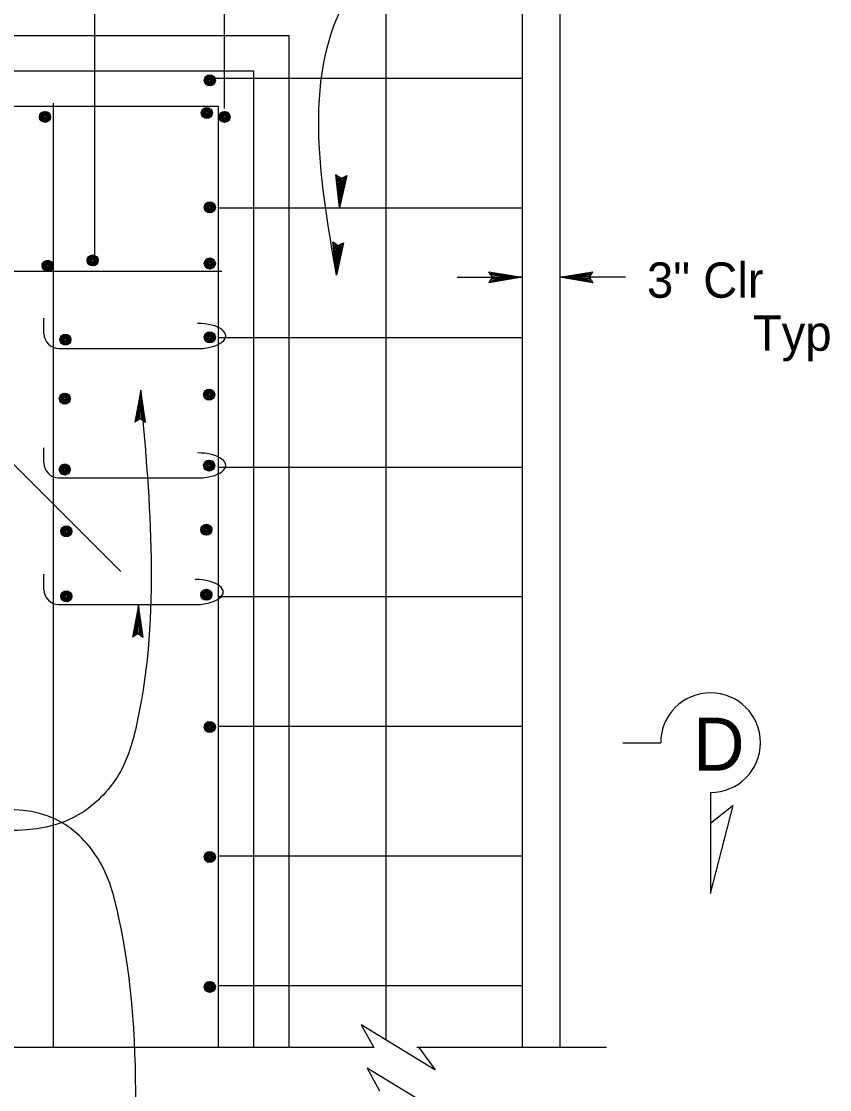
# Model space of a CAD drawing. Extents: x 0 to 2.83, y 0 to 1.83.
# Drawn here: x 1.0873 to 1.3563, y 0.7762 to 1.1318 of the extents above; entities that cross this region are included whole.
import ezdxf

# ---------------------------------------------------------------- set-up
doc = ezdxf.new("R2010")
doc.units = 0
for name, color, linetype in [('14 Ramp Anno', 7, 'Continuous'), ('212 Leaders and Dim Lines', 7, 'Continuous'), ('216 Rebar', 7, 'Continuous'), ('217 Rebar', 7, 'Continuous'), ('240 Concrete', 7, 'Continuous')]:
    doc.layers.add(name, color=color, linetype=linetype)

msp = doc.modelspace()

# ---------------------------------------------------------------- linework, layer by layer
at = {"layer": '14 Ramp Anno'}
msp.add_line((1.28742, 0.89167), (1.30005, 0.89167), dxfattribs=at)
msp.add_lwpolyline([(1.31665, 0.87507), (1.31665, 0.84144), (1.32414, 0.8708), (1.31665, 0.86473)], dxfattribs=at)
msp.add_lwpolyline([(1.31665, 0.84144), (1.32414, 0.8708), (1.31665, 0.86473)], close=True, dxfattribs=at)
msp.add_arc((1.31665, 0.89167), 0.0166, 270, 180, dxfattribs=at)
at = {"layer": '212 Leaders and Dim Lines'}
for p, q in [((1.19288, 1.08006), (1.19201, 1.08067)), ((1.19321, 1.06969), (1.19201, 1.08067)), ((1.19321, 1.06969), (1.19245, 1.08037)), ((1.19288, 1.08006), (1.19321, 1.06969)), ((1.19376, 1.07945), (1.19288, 1.08006)), ((1.19564, 1.08047), (1.19321, 1.06969)), ((1.19517, 1.08021), (1.19321, 1.06969)), ((1.19321, 1.06969), (1.1947, 1.07996)), ((1.19332, 1.07976), (1.19321, 1.06969)), ((1.19321, 1.06969), (1.19423, 1.07971)), ((1.19376, 1.07945), (1.19321, 1.06969)), ((1.1947, 1.07996), (1.19376, 1.07945)), ((1.1947, 1.07996), (1.19564, 1.08047)), ((1.19181, 1.05768), (1.19093, 1.05829)), ((1.19213, 1.04731), (1.19093, 1.05829)), ((1.19213, 1.04731), (1.19137, 1.05799)), ((1.19181, 1.05768), (1.19213, 1.04731)), ((1.19268, 1.05707), (1.19181, 1.05768)), ((1.19456, 1.05809), (1.19213, 1.04731)), ((1.19409, 1.05783), (1.19213, 1.04731)), ((1.19213, 1.04731), (1.19362, 1.05758)), ((1.19224, 1.05738), (1.19213, 1.04731)), ((1.19213, 1.04731), (1.19315, 1.05732)), ((1.19268, 1.05707), (1.19213, 1.04731)), ((1.19362, 1.05758), (1.19268, 1.05707)), ((1.19362, 1.05758), (1.19456, 1.05809)), ((1.23236, 1.0466), (1.25391, 1.0466)), ((1.24348, 1.04752), (1.24292, 1.04844)), ((1.24292, 1.04844), (1.25391, 1.0466)), ((1.25391, 1.0466), (1.24292, 1.04477)), ((1.24348, 1.04569), (1.24292, 1.04477)), ((1.2432, 1.04798), (1.25391, 1.0466)), ((1.25391, 1.0466), (1.2432, 1.04523)), ((1.25391, 1.0466), (1.24348, 1.04752)), ((1.24348, 1.04752), (1.24405, 1.0466)), ((1.24348, 1.04569), (1.25391, 1.0466)), ((1.24405, 1.0466), (1.24348, 1.04569)), ((1.25391, 1.0466), (1.24376, 1.04706)), ((1.24376, 1.04615), (1.25391, 1.0466)), ((1.24405, 1.0466), (1.25391, 1.0466)), ((1.26651, 1.0466), (1.27751, 1.04844)), ((1.26651, 1.0466), (1.27723, 1.04798)), ((1.27694, 1.04752), (1.26651, 1.0466)), ((1.27666, 1.04706), (1.26651, 1.0466)), ((1.28836, 1.0466), (1.26651, 1.0466)), ((1.27638, 1.0466), (1.26651, 1.0466)), ((1.27751, 1.04477), (1.26651, 1.0466)), ((1.26651, 1.0466), (1.27694, 1.04569)), ((1.27723, 1.04523), (1.26651, 1.0466)), ((1.26651, 1.0466), (1.27666, 1.04615)), ((1.27638, 1.0466), (1.27694, 1.04752)), ((1.27694, 1.04569), (1.27638, 1.0466)), ((1.27694, 1.04752), (1.27751, 1.04844)), ((1.27694, 1.04569), (1.27751, 1.04477)), ((1.1271, 1.00899), (1.12508, 0.99841)), ((1.1271, 1.00899), (1.12553, 0.99868)), ((1.12598, 0.99894), (1.1271, 1.00899)), ((1.12643, 0.9992), (1.1271, 1.00899)), ((1.12688, 0.99946), (1.1271, 1.00899)), ((1.12863, 0.99833), (1.1271, 1.00899)), ((1.1271, 1.00899), (1.12775, 0.9989)), ((1.12819, 0.99862), (1.1271, 1.00899)), ((1.1271, 1.00899), (1.12732, 0.99918)), ((1.12688, 0.99946), (1.12598, 0.99894)), ((1.12775, 0.9989), (1.12688, 0.99946)), ((1.12598, 0.99894), (1.12508, 0.99841)), ((1.12775, 0.9989), (1.12863, 0.99833)), ((1.12633, 0.9374), (1.12431, 0.92682)), ((1.12633, 0.9374), (1.12476, 0.92708)), ((1.12521, 0.92735), (1.12633, 0.9374)), ((1.12566, 0.92761), (1.12633, 0.9374)), ((1.12611, 0.92787), (1.12633, 0.9374)), ((1.12786, 0.92674), (1.12633, 0.9374)), ((1.12633, 0.9374), (1.12699, 0.92731)), ((1.12742, 0.92702), (1.12633, 0.9374)), ((1.12633, 0.9374), (1.12655, 0.92759)), ((1.12521, 0.92735), (1.12431, 0.92682)), ((1.12611, 0.92787), (1.12521, 0.92735)), ((1.12699, 0.92731), (1.12611, 0.92787)), ((1.12699, 0.92731), (1.12786, 0.92674))]:
    msp.add_line(p, q, dxfattribs=at)
for points in [[(1.19213, 1.04731), (1.19667, 1.14149), (1.24401, 1.17573), (1.25391, 1.17701)], [(1.127, 1.00757), (1.12601, 0.89923), (1.12028, 0.88206), (1.1072, 0.86815), (1.05493, 0.86616)], [(1.12076, 0.69955), (1.11967, 0.83394), (1.11395, 0.85112), (1.10086, 0.86502), (1.05522, 0.86515)]]:
    msp.add_spline(points, degree=3, dxfattribs=at)
at = {"layer": '216 Rebar'}
for p, q in [((1.15188, 1.11283), (1.25391, 1.11283)), ((1.15279, 1.06969), (1.25391, 1.06969)), ((1.09485, 1.0279), (1.09485, 1.03297)), ((1.15279, 1.02656), (1.25391, 1.02656)), ((1.09985, 1.0229), (1.14774, 1.0229)), ((1.09485, 0.98479), (1.09485, 0.98986)), ((1.15279, 0.98342), (1.25391, 0.98342)), ((1.09985, 0.97979), (1.14774, 0.97979)), ((1.09485, 0.94265), (1.09485, 0.94772)), ((1.15279, 0.94028), (1.25391, 0.94028)), ((1.09985, 0.93765), (1.14693, 0.93765)), ((1.15279, 0.89714), (1.25391, 0.89714)), ((1.15279, 0.854), (1.25391, 0.854)), ((1.15279, 0.81087), (1.25391, 0.81087))]:
    msp.add_line(p, q, dxfattribs=at)
for centre, radius in [((1.15003, 1.11213), 0.00184), ((1.15003, 1.11213), 0.00175), ((1.15003, 1.11213), 0.00166), ((1.15003, 1.11213), 0.00157), ((1.15003, 1.11213), 0.00147), ((1.15003, 1.11213), 0.00138), ((1.15003, 1.11213), 0.00129), ((1.15003, 1.11213), 0.0012), ((1.15003, 1.11213), 0.00111), ((1.15003, 1.11213), 0.00101), ((1.15003, 1.11213), 0.000921), ((1.15003, 1.11213), 0.000829), ((1.15003, 1.11213), 0.000737), ((1.15003, 1.11213), 0.000645), ((1.15003, 1.11213), 0.000553), ((1.15003, 1.11213), 0.000461), ((1.15003, 1.11213), 0.000368), ((1.14904, 1.1013), 0.00184), ((1.14904, 1.1013), 0.00175), ((1.14904, 1.1013), 0.00166), ((1.14904, 1.1013), 0.00157), ((1.14904, 1.1013), 0.00147), ((1.14904, 1.1013), 0.00138), ((1.14904, 1.1013), 0.00129), ((1.14904, 1.1013), 0.0012), ((1.14904, 1.1013), 0.00111), ((1.09522, 1.09999), 0.00184), ((1.09522, 1.09999), 0.00175), ((1.09522, 1.09999), 0.00166), ((1.09522, 1.09999), 0.00157), ((1.09522, 1.09999), 0.00147), ((1.09522, 1.09999), 0.00138), ((1.09522, 1.09999), 0.00129), ((1.09522, 1.09999), 0.0012), ((1.09522, 1.09999), 0.00111), ((1.09522, 1.09999), 0.00101), ((1.09522, 1.09999), 0.000921), ((1.09522, 1.09999), 0.000829), ((1.09522, 1.09999), 0.000737), ((1.09522, 1.09999), 0.000645), ((1.09522, 1.09999), 0.000553), ((1.09522, 1.09999), 0.000461), ((1.09522, 1.09999), 0.000368), ((1.14904, 1.1013), 0.00101), ((1.14904, 1.1013), 0.000921), ((1.14904, 1.1013), 0.000829), ((1.14904, 1.1013), 0.000737), ((1.14904, 1.1013), 0.000645), ((1.14904, 1.1013), 0.000553), ((1.14904, 1.1013), 0.000461), ((1.14904, 1.1013), 0.000368), ((1.15494, 1.09999), 0.00184), ((1.15494, 1.09999), 0.00175), ((1.15494, 1.09999), 0.00166), ((1.15494, 1.09999), 0.00157), ((1.15494, 1.09999), 0.00147), ((1.15494, 1.09999), 0.00138), ((1.15494, 1.09999), 0.00129), ((1.15494, 1.09999), 0.0012), ((1.15494, 1.09999), 0.00111), ((1.15494, 1.09999), 0.00101), ((1.15494, 1.09999), 0.000921), ((1.15494, 1.09999), 0.000829), ((1.15494, 1.09999), 0.000737), ((1.15494, 1.09999), 0.000645), ((1.15494, 1.09999), 0.000553), ((1.15494, 1.09999), 0.000461), ((1.15494, 1.09999), 0.000368), ((1.15003, 1.06986), 0.00184), ((1.15003, 1.06986), 0.00175), ((1.15003, 1.06986), 0.00166), ((1.15003, 1.06986), 0.00157), ((1.15003, 1.06986), 0.00147), ((1.15003, 1.06986), 0.00138), ((1.15003, 1.06986), 0.00129), ((1.15003, 1.06986), 0.0012), ((1.15003, 1.06986), 0.00111), ((1.15003, 1.06986), 0.00101), ((1.15003, 1.06986), 0.000921), ((1.15003, 1.06986), 0.000829), ((1.15003, 1.06986), 0.000737), ((1.15003, 1.06986), 0.000645), ((1.15003, 1.06986), 0.000553), ((1.15003, 1.06986), 0.000461), ((1.15003, 1.06986), 0.000368), ((1.11107, 1.0522), 0.00184), ((1.11107, 1.0522), 0.00175), ((1.11107, 1.0522), 0.00166), ((1.11107, 1.0522), 0.00157), ((1.11107, 1.0522), 0.00147), ((1.11107, 1.0522), 0.00138), ((1.11107, 1.0522), 0.00129), ((1.11107, 1.0522), 0.0012), ((1.11107, 1.0522), 0.00111), ((1.11107, 1.0522), 0.00101), ((1.11107, 1.0522), 0.000921), ((1.11107, 1.0522), 0.000829), ((1.11107, 1.0522), 0.000737), ((1.11107, 1.0522), 0.000645), ((1.11107, 1.0522), 0.000553), ((1.11107, 1.0522), 0.000461), ((1.15003, 1.05118), 0.00184), ((1.15003, 1.05118), 0.00175), ((1.15003, 1.05118), 0.00166), ((1.15003, 1.05118), 0.00157), ((1.15003, 1.05118), 0.00147), ((1.0961, 1.05042), 0.00184), ((1.0961, 1.05042), 0.00175), ((1.0961, 1.05042), 0.00166), ((1.0961, 1.05042), 0.00157), ((1.0961, 1.05042), 0.00147), ((1.0961, 1.05042), 0.00138), ((1.0961, 1.05042), 0.00129), ((1.0961, 1.05042), 0.0012), ((1.0961, 1.05042), 0.00111), ((1.0961, 1.05042), 0.00101), ((1.0961, 1.05042), 0.000921), ((1.0961, 1.05042), 0.000829), ((1.0961, 1.05042), 0.000737), ((1.0961, 1.05042), 0.000645), ((1.0961, 1.05042), 0.000553), ((1.0961, 1.05042), 0.000461), ((1.0961, 1.05042), 0.000368), ((1.11107, 1.0522), 0.000368), ((1.15003, 1.05118), 0.00138), ((1.15003, 1.05118), 0.00129), ((1.15003, 1.05118), 0.0012), ((1.15003, 1.05118), 0.00111), ((1.15003, 1.05118), 0.00101), ((1.15003, 1.05118), 0.000921), ((1.15003, 1.05118), 0.000829), ((1.15003, 1.05118), 0.000737), ((1.15003, 1.05118), 0.000645), ((1.15003, 1.05118), 0.000553), ((1.15003, 1.05118), 0.000461), ((1.15003, 1.05118), 0.000368), ((1.15003, 1.02661), 0.00184), ((1.15003, 1.02661), 0.00175), ((1.15003, 1.02661), 0.00166), ((1.15003, 1.02661), 0.00157), ((1.15003, 1.02661), 0.00147), ((1.15003, 1.02661), 0.00138), ((1.15003, 1.02661), 0.00129), ((1.15003, 1.02661), 0.0012), ((1.10199, 1.02584), 0.00184), ((1.10199, 1.02584), 0.00175), ((1.10199, 1.02584), 0.00166), ((1.10199, 1.02584), 0.00157), ((1.10199, 1.02584), 0.00147), ((1.10199, 1.02584), 0.00138), ((1.10199, 1.02584), 0.00129), ((1.10199, 1.02584), 0.0012), ((1.10199, 1.02584), 0.00111), ((1.10199, 1.02584), 0.00101), ((1.10199, 1.02584), 0.000921), ((1.10199, 1.02584), 0.000829), ((1.10199, 1.02584), 0.000737), ((1.10199, 1.02584), 0.000645), ((1.10199, 1.02584), 0.000553), ((1.10199, 1.02584), 0.000461), ((1.10199, 1.02584), 0.000368), ((1.15003, 1.02661), 0.00111), ((1.15003, 1.02661), 0.00101), ((1.15003, 1.02661), 0.000921), ((1.15003, 1.02661), 0.000829), ((1.15003, 1.02661), 0.000737), ((1.15003, 1.02661), 0.000645), ((1.15003, 1.02661), 0.000553), ((1.15003, 1.02661), 0.000461), ((1.15003, 1.02661), 0.000368), ((1.10177, 1.00619), 0.00184), ((1.10177, 1.00619), 0.00175), ((1.10177, 1.00619), 0.00166), ((1.10177, 1.00619), 0.00157), ((1.10177, 1.00619), 0.00147), ((1.10177, 1.00619), 0.00138), ((1.10177, 1.00619), 0.00129), ((1.10177, 1.00619), 0.0012), ((1.10177, 1.00619), 0.00111), ((1.10177, 1.00619), 0.00101), ((1.10177, 1.00619), 0.000921), ((1.10177, 1.00619), 0.000829), ((1.10177, 1.00619), 0.000737), ((1.10177, 1.00619), 0.000645), ((1.10177, 1.00619), 0.000553), ((1.10177, 1.00619), 0.000461), ((1.10177, 1.00619), 0.000368), ((1.14981, 1.00751), 0.00184), ((1.14981, 1.00751), 0.00175), ((1.14981, 1.00751), 0.00166), ((1.14981, 1.00751), 0.00157), ((1.14981, 1.00751), 0.00147), ((1.14981, 1.00751), 0.00138), ((1.14981, 1.00751), 0.00129), ((1.14981, 1.00751), 0.0012), ((1.14981, 1.00751), 0.00111), ((1.14981, 1.00751), 0.00101), ((1.14981, 1.00751), 0.000921), ((1.14981, 1.00751), 0.000829), ((1.14981, 1.00751), 0.000737), ((1.14981, 1.00751), 0.000645), ((1.14981, 1.00751), 0.000553), ((1.14981, 1.00751), 0.000461), ((1.14981, 1.00751), 0.000368), ((1.14981, 0.98392), 0.00184), ((1.14981, 0.98392), 0.00175), ((1.14981, 0.98392), 0.00166), ((1.14981, 0.98392), 0.00157), ((1.14981, 0.98392), 0.00147), ((1.14981, 0.98392), 0.00138), ((1.14981, 0.98392), 0.00129), ((1.14981, 0.98392), 0.0012), ((1.10177, 0.9826), 0.00184), ((1.10177, 0.9826), 0.00175), ((1.10177, 0.9826), 0.00166), ((1.10177, 0.9826), 0.00157), ((1.10177, 0.9826), 0.00147), ((1.10177, 0.9826), 0.00138), ((1.10177, 0.9826), 0.00129), ((1.10177, 0.9826), 0.0012), ((1.10177, 0.9826), 0.00111), ((1.10177, 0.9826), 0.00101), ((1.10177, 0.9826), 0.000921), ((1.10177, 0.9826), 0.000829), ((1.10177, 0.9826), 0.000737), ((1.10177, 0.9826), 0.000645), ((1.10177, 0.9826), 0.000553), ((1.10177, 0.9826), 0.000461), ((1.10177, 0.9826), 0.000368), ((1.14981, 0.98392), 0.00111), ((1.14981, 0.98392), 0.00101), ((1.14981, 0.98392), 0.000921), ((1.14981, 0.98392), 0.000829), ((1.14981, 0.98392), 0.000737), ((1.14981, 0.98392), 0.000645), ((1.14981, 0.98392), 0.000553), ((1.14981, 0.98392), 0.000461), ((1.14981, 0.98392), 0.000368), ((1.10231, 0.96202), 0.00184), ((1.10231, 0.96202), 0.00175), ((1.14889, 0.96253), 0.00184), ((1.14889, 0.96253), 0.00175), ((1.14889, 0.96253), 0.00166), ((1.14889, 0.96253), 0.00157), ((1.14889, 0.96253), 0.00147), ((1.14889, 0.96253), 0.00138), ((1.14889, 0.96253), 0.00129), ((1.14889, 0.96253), 0.0012), ((1.10231, 0.96202), 0.00166), ((1.10231, 0.96202), 0.00157), ((1.10231, 0.96202), 0.00147), ((1.10231, 0.96202), 0.00138), ((1.10231, 0.96202), 0.00129), ((1.10231, 0.96202), 0.0012), ((1.10231, 0.96202), 0.00111), ((1.10231, 0.96202), 0.00101), ((1.10231, 0.96202), 0.000921), ((1.10231, 0.96202), 0.000829), ((1.10231, 0.96202), 0.000737), ((1.10231, 0.96202), 0.000645), ((1.10231, 0.96202), 0.000553), ((1.10231, 0.96202), 0.000461), ((1.10231, 0.96202), 0.000368), ((1.14889, 0.96253), 0.00111), ((1.14889, 0.96253), 0.00101), ((1.14889, 0.96253), 0.000921), ((1.14889, 0.96253), 0.000829), ((1.14889, 0.96253), 0.000737), ((1.14889, 0.96253), 0.000645), ((1.14889, 0.96253), 0.000553), ((1.14889, 0.96253), 0.000461), ((1.14889, 0.96253), 0.000368), ((1.14889, 0.9409), 0.00184), ((1.14889, 0.9409), 0.00175), ((1.14889, 0.9409), 0.00166), ((1.14889, 0.9409), 0.00157), ((1.10231, 0.9404), 0.00184), ((1.10231, 0.9404), 0.00175), ((1.10231, 0.9404), 0.00166), ((1.10231, 0.9404), 0.00157), ((1.10231, 0.9404), 0.00147), ((1.10231, 0.9404), 0.00138), ((1.10231, 0.9404), 0.00129), ((1.10231, 0.9404), 0.0012), ((1.10231, 0.9404), 0.00111), ((1.10231, 0.9404), 0.00101), ((1.10231, 0.9404), 0.000921), ((1.10231, 0.9404), 0.000829), ((1.10231, 0.9404), 0.000737), ((1.10231, 0.9404), 0.000645), ((1.10231, 0.9404), 0.000553), ((1.10231, 0.9404), 0.000461), ((1.10231, 0.9404), 0.000368), ((1.14889, 0.9409), 0.00147), ((1.14889, 0.9409), 0.00138), ((1.14889, 0.9409), 0.00129), ((1.14889, 0.9409), 0.0012), ((1.14889, 0.9409), 0.00111), ((1.14889, 0.9409), 0.00101), ((1.14889, 0.9409), 0.000921), ((1.14889, 0.9409), 0.000829), ((1.14889, 0.9409), 0.000737), ((1.14889, 0.9409), 0.000645), ((1.14889, 0.9409), 0.000553), ((1.14889, 0.9409), 0.000461), ((1.14889, 0.9409), 0.000368), ((1.15003, 0.89687), 0.00184), ((1.15003, 0.89687), 0.00175), ((1.15003, 0.89687), 0.00166), ((1.15003, 0.89687), 0.00157), ((1.15003, 0.89687), 0.00147), ((1.15003, 0.89687), 0.00138), ((1.15003, 0.89687), 0.00129), ((1.15003, 0.89687), 0.0012), ((1.15003, 0.89687), 0.00111), ((1.15003, 0.89687), 0.00101), ((1.15003, 0.89687), 0.000921), ((1.15003, 0.89687), 0.000829), ((1.15003, 0.89687), 0.000737), ((1.15003, 0.89687), 0.000645), ((1.15003, 0.89687), 0.000553), ((1.15003, 0.89687), 0.000461), ((1.15003, 0.89687), 0.000368), ((1.15003, 0.85362), 0.00184), ((1.15003, 0.85362), 0.00175), ((1.15003, 0.85362), 0.00166), ((1.15003, 0.85362), 0.00157), ((1.15003, 0.85362), 0.00147), ((1.15003, 0.85362), 0.00138), ((1.15003, 0.85362), 0.00129), ((1.15003, 0.85362), 0.0012), ((1.15003, 0.85362), 0.00111), ((1.15003, 0.85362), 0.00101), ((1.15003, 0.85362), 0.000921), ((1.15003, 0.85362), 0.000829), ((1.15003, 0.85362), 0.000737), ((1.15003, 0.85362), 0.000645), ((1.15003, 0.85362), 0.000553), ((1.15003, 0.85362), 0.000461), ((1.15003, 0.85362), 0.000368), ((1.15003, 0.81037), 0.00184), ((1.15003, 0.81037), 0.00175), ((1.15003, 0.81037), 0.00166), ((1.15003, 0.81037), 0.00157), ((1.15003, 0.81037), 0.00147), ((1.15003, 0.81037), 0.00138), ((1.15003, 0.81037), 0.00129), ((1.15003, 0.81037), 0.0012), ((1.15003, 0.81037), 0.00111), ((1.15003, 0.81037), 0.00101), ((1.15003, 0.81037), 0.000921), ((1.15003, 0.81037), 0.000829), ((1.15003, 0.81037), 0.000737), ((1.15003, 0.81037), 0.000645), ((1.15003, 0.81037), 0.000553), ((1.15003, 0.81037), 0.000461), ((1.15003, 0.81037), 0.000368)]:
    msp.add_circle(centre, radius, dxfattribs=at)
for centre in [(1.09985, 1.0279), (1.09985, 0.98479), (1.09985, 0.94265)]:
    msp.add_arc(centre, 0.005, 180, 270, dxfattribs=at)
for centre in [(1.14597, 1.02707), (1.14597, 0.98396), (1.14515, 0.94182)]:
    msp.add_ellipse(centre, major_axis=(0.00935, 0), ratio=0.446179, start_param=4.712389, end_param=7.853982, dxfattribs=at)
at = {"layer": '217 Rebar'}
for p, q in [((1.11169, 1.24141), (1.11169, 1.05404)), ((1.15482, 1.24141), (1.15482, 1.10278)), ((1.20863, 1.24141), (1.20863, 0.79272)), ((1.25391, 1.24141), (1.25391, 0.79022)), ((0.84817, 1.12708), (1.17632, 1.12708)), ((1.17632, 1.12708), (1.17632, 0.79022)), ((0.84817, 1.10355), (1.15279, 1.10355)), ((1.09788, 1.10452), (1.09788, 0.79022)), ((1.15279, 1.10355), (1.15279, 0.79022)), ((1.1204, 0.94865), (0.99685, 1.0722)), ((0.84817, 1.04865), (1.15404, 1.04865))]:
    msp.add_line(p, q, dxfattribs=at)
at = {"layer": '240 Concrete'}
for p, q in [((1.26651, 1.25009), (1.26651, 0.79022)), ((0.84817, 1.11531), (1.16455, 1.11531)), ((1.16455, 1.11531), (1.16455, 0.79022)), ((1.22493, 0.78274), (1.20044, 0.79774)), ((1.20044, 0.79774), (1.20457, 0.79024)), ((1.2044, 0.79022), (1.06913, 0.79022)), ((1.28199, 0.79022), (1.2189, 0.79022)), ((1.2196, 0.79024), (1.22499, 0.78272)), ((1.22689, 0.7683), (1.2024, 0.7833)), ((1.2024, 0.7833), (1.20653, 0.7758))]:
    msp.add_line(p, q, dxfattribs=at)

# ---------------------------------------------------------------- texts
at = {"layer": '14 Ramp Anno'}
msp.add_text('D', height=0.01765, dxfattribs=at).set_placement((1.31091, 0.88235))
at = {"layer": '212 Leaders and Dim Lines'}
for s, p in [('3" Clr', (1.29549, 1.03977)), ('Typ', (1.3307, 1.02213))]:
    msp.add_text(s, height=0.011765, dxfattribs=at).set_placement(p)

doc.saveas('drawing.dxf')
